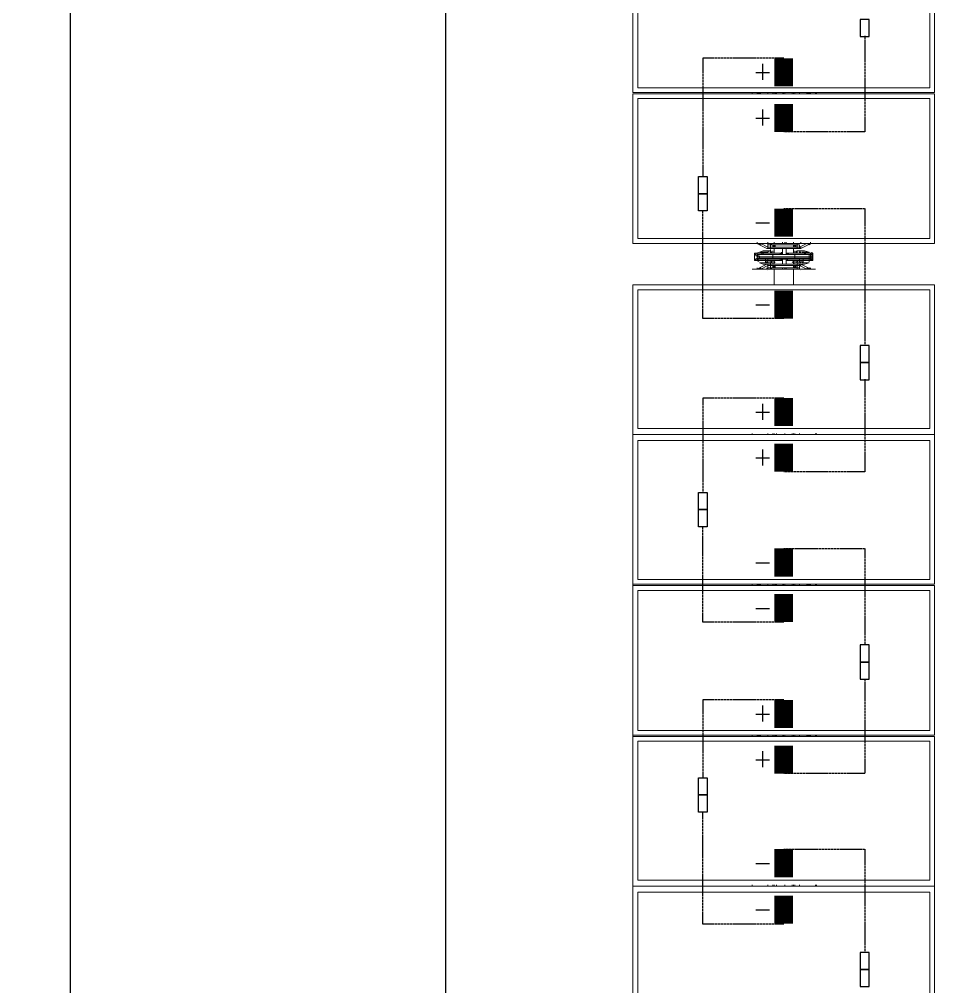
# Model space of a CAD drawing. Header units: feet. Extents: x -13743 to 68376, y -48 to 67763.
# Drawn here: x 4211.7 to 4455.3, y 67017.7 to 67275.1 of the extents above; entities that cross this region are included whole.
import ezdxf

# ---------------------------------------------------------------- set-up
doc = ezdxf.new("R2010")
doc.units = ezdxf.units.FT
doc.header["$MEASUREMENT"] = 0
doc.linetypes.add('HIDDEN', pattern=[0.375, 0.25, -0.125])
for name, color, linetype in [('E-HARN-COMP', 8, 'Continuous'), ('E-TRNK-CABL-NEG', 6, 'HIDDEN'), ('E-TRUNK-CABLE-POS', 6, 'HIDDEN'), ('G-ANNO-TEXT', 1, 'Continuous'), ('Polarity-Text', 7, 'Continuous')]:
    doc.layers.add(name, color=color, linetype=linetype)

# ---------------------------------------------------------------- blocks, each defined once
blk = doc.blocks.new('A$C47dfd34d')
at = {"lineweight": 5}
for points in [[(17.5193, 0), (17.5193, 0.4133), (15.666, 0.4133)], [(17.3143, 0.4133), (17.3143, 0)], [(17.306, 0.4067), (17.306, 0.0067)], [(17.5126, 0.4067), (17.5126, 0.0067)], [(16.696, 0.235), (16.696, 0.2467), (16.696, 0.2433)], [(16.901, 0.235), (16.9026, 0.2467), (16.9026, 0.2433)], [(17.1076, 0.2467), (17.1076, 0.2433)], [(17.1093, 0.2467), (17.1076, 0.235)], [(17.3143, 0.235), (17.3143, 0.2467), (17.3143, 0.2433)], [(17.5426, 0.2383), (17.541, 0.24), (17.5426, 0.24), (17.541, 0.2433), (17.541, 0.25), (17.541, 0.1633), (17.541, 0.17), (17.5426, 0.1717), (17.541, 0.1717), (17.541, 0.1733), (17.5426, 0.175)], [(17.541, 0.24), (17.5426, 0.24)], [(17.5426, 0.2433), (17.5426, 0.2433)], [(17.5426, 0.24), (17.5426, 0.24)], [(17.5493, 0.2267), (17.5493, 0.225), (17.5476, 0.225), (17.5476, 0.235), (17.5493, 0.24), (17.5493, 0.2317), (17.5526, 0.2317), (17.5526, 0.2417), (17.551, 0.2417)], [(17.551, 0.24), (17.551, 0.24)], [(17.5526, 0.2417), (17.5543, 0.2417), (17.5543, 0.2433), (17.556, 0.2433), (17.5543, 0.2433), (17.556, 0.2433), (17.5543, 0.2433), (17.556, 0.2433), (17.5576, 0.2433), (17.556, 0.2433), (17.5543, 0.2433), (17.556, 0.2433), (17.5543, 0.2433), (17.556, 0.2433), (17.5576, 0.2433), (17.556, 0.2433), (17.5543, 0.2433), (17.5526, 0.2433), (17.5543, 0.2433), (17.556, 0.2433), (17.5543, 0.2433), (17.556, 0.2433), (17.5543, 0.245), (17.5526, 0.245), (17.5543, 0.245), (17.556, 0.2433), (17.556, 0.2417), (17.556, 0.2433), (17.5543, 0.245), (17.5526, 0.2467), (17.5543, 0.2467), (17.5593, 0.2467), (17.561, 0.2467), (17.561, 0.245), (17.5593, 0.245), (17.5593, 0.2433), (17.5576, 0.2433), (17.5576, 0.2417), (17.5576, 0.2433), (17.5593, 0.2433), (17.5593, 0.245), (17.5593, 0.2433), (17.5576, 0.2433), (17.5576, 0.2417), (17.5593, 0.2417), (17.5576, 0.2417), (17.5593, 0.2417)], [(17.5626, 0.2433), (17.561, 0.2433), (17.5626, 0.2433), (17.561, 0.2433), (17.5593, 0.2433), (17.561, 0.2433), (17.5593, 0.2433), (17.5576, 0.2433), (17.556, 0.2433), (17.5543, 0.245), (17.5526, 0.245), (17.5526, 0.2467), (17.5526, 0.245), (17.5543, 0.245), (17.5543, 0.2467)], [(17.5526, 0.235), (17.5526, 0.2433), (17.5526, 0.245)], [(17.5526, 0.2433), (17.5526, 0.235), (17.5526, 0.2117), (17.5543, 0.2117), (17.5543, 0.2367), (17.556, 0.2367)], [(17.561, 0.1917), (17.561, 0.1717), (17.5576, 0.1717), (17.5576, 0.1917), (17.5593, 0.1917), (17.5576, 0.1917), (17.5576, 0.1717), (17.556, 0.1717), (17.556, 0.1683), (17.5543, 0.1683), (17.5526, 0.1667), (17.5543, 0.1667), (17.561, 0.1667), (17.5593, 0.1683), (17.561, 0.1683), (17.5593, 0.1683), (17.561, 0.1683), (17.5593, 0.1683), (17.5576, 0.1683), (17.5576, 0.1717), (17.5576, 0.1917), (17.5576, 0.1717), (17.561, 0.1717), (17.561, 0.1917), (17.561, 0.1717), (17.5576, 0.1717), (17.5576, 0.1917), (17.5576, 0.2217), (17.556, 0.2217), (17.556, 0.2417), (17.5543, 0.2417), (17.5543, 0.2217)], [(17.556, 0.2417), (17.556, 0.2433), (17.5543, 0.245), (17.556, 0.2433), (17.5576, 0.2433), (17.5576, 0.24), (17.556, 0.24)], [(17.5543, 0.245), (17.5543, 0.245)], [(17.5593, 0.24), (17.5576, 0.24), (17.5593, 0.24), (17.5576, 0.24), (17.5576, 0.2217), (17.5593, 0.2217), (17.5576, 0.2217), (17.5576, 0.1917), (17.561, 0.1917), (17.561, 0.2217), (17.561, 0.1917), (17.5576, 0.1917), (17.5576, 0.2217), (17.5576, 0.24), (17.556, 0.24), (17.5576, 0.24), (17.5576, 0.2433), (17.5593, 0.2433), (17.5576, 0.2433), (17.5593, 0.2433), (17.561, 0.2433), (17.5593, 0.2433), (17.561, 0.2433), (17.561, 0.235), (17.5626, 0.235), (17.5626, 0.2117), (17.561, 0.2117), (17.561, 0.2083), (17.5693, 0.2083)], [(17.5576, 0.2433), (17.556, 0.2433), (17.5576, 0.2433), (17.556, 0.2433), (17.5576, 0.2433), (17.556, 0.2433), (17.5576, 0.2433), (17.5576, 0.24), (17.5576, 0.2217), (17.561, 0.2217), (17.561, 0.1917), (17.5576, 0.1917), (17.5576, 0.2217), (17.5576, 0.2417), (17.561, 0.2417), (17.561, 0.2217)], [(17.5576, 0.2433), (17.5593, 0.2433)], [(17.5576, 0.2433), (17.5593, 0.2433)], [(17.5576, 0.2433), (17.5593, 0.2433)], [(17.5576, 0.2433), (17.5593, 0.2433)], [(17.5576, 0.2433), (17.5593, 0.2433)], [(17.5576, 0.2433), (17.5593, 0.2433), (17.561, 0.2433)], [(17.5626, 0.235), (17.5626, 0.2433), (17.5626, 0.245), (17.5626, 0.2467), (17.561, 0.2467), (17.5626, 0.2467), (17.561, 0.2467), (17.5626, 0.2467), (17.561, 0.2467), (17.561, 0.245), (17.5593, 0.245), (17.5593, 0.2433), (17.561, 0.2433), (17.5593, 0.2433), (17.561, 0.2433), (17.561, 0.235), (17.5626, 0.235), (17.5626, 0.2117), (17.561, 0.21), (17.5626, 0.21), (17.561, 0.21), (17.561, 0.2083), (17.561, 0.2117), (17.561, 0.2367), (17.5626, 0.2367), (17.561, 0.2367), (17.561, 0.2117), (17.561, 0.2083)], [(17.561, 0.245), (17.5626, 0.245), (17.561, 0.245), (17.5626, 0.245), (17.561, 0.245), (17.561, 0.2467), (17.5626, 0.2467), (17.561, 0.2467), (17.561, 0.245), (17.5593, 0.245), (17.561, 0.245), (17.5593, 0.245), (17.5593, 0.2433), (17.561, 0.2433), (17.561, 0.2417)], [(17.5593, 0.2433), (17.561, 0.2433)], [(17.5593, 0.2433), (17.561, 0.2433)], [(17.5593, 0.2433), (17.561, 0.2433)], [(17.561, 0.2467), (17.5626, 0.2467)], [(17.561, 0.2467), (17.561, 0.245)], [(17.561, 0.245), (17.561, 0.245)], [(17.561, 0.245), (17.561, 0.245)], [(17.561, 0.245), (17.561, 0.245)], [(17.561, 0.235), (17.561, 0.2433)], [(17.561, 0.2433), (17.5626, 0.2433)], [(17.561, 0.2433), (17.5626, 0.2433)], [(17.561, 0.2433), (17.5626, 0.2433)], [(17.5626, 0.2467), (17.5626, 0.245)], [(17.5626, 0.2433), (17.5626, 0.245)], [(17.5626, 0.2433), (17.5626, 0.235)], [(17.5626, 0.2433), (17.5626, 0.235)], [(17.5626, 0.2417), (17.5643, 0.2417), (17.5626, 0.2417), (17.5626, 0.2317), (17.5643, 0.2317), (17.5643, 0.24), (17.566, 0.235)], [(17.5743, 0.2433), (17.5743, 0.2433)], [(17.5743, 0.2433), (17.5743, 0.2433)], [(17.5743, 0.24), (17.5743, 0.24)], [(17.5743, 0.24), (17.5743, 0.24)], [(17.7809, 0.2467), (17.7809, 0.2433)], [(17.7826, 0.2467), (17.7809, 0.235)], [(16.696, 0.2283), (16.6977, 0.2283)], [(16.901, 0.2283), (16.9026, 0.2283)], [(17.1076, 0.2283), (17.1093, 0.2283)], [(17.3143, 0.2283), (17.316, 0.2283)], [(17.5393, 0.2283), (17.5393, 0.2283)], [(17.541, 0.2283), (17.541, 0.23), (17.5426, 0.23)], [(17.541, 0.23), (17.541, 0.23)], [(17.5426, 0.2283), (17.541, 0.2283), (17.541, 0.225), (17.5426, 0.225), (17.5426, 0.2233), (17.541, 0.2233), (17.541, 0.1883), (17.5426, 0.1883), (17.546, 0.1883), (17.546, 0.185), (17.546, 0.1833), (17.5476, 0.1833), (17.5426, 0.1733), (17.541, 0.1733), (17.541, 0.175), (17.546, 0.185), (17.5426, 0.185), (17.541, 0.185), (17.541, 0.1833), (17.541, 0.1817)], [(17.5476, 0.23), (17.5476, 0.2283), (17.546, 0.2283)], [(17.5476, 0.2283), (17.5476, 0.225), (17.546, 0.225), (17.5476, 0.225), (17.5476, 0.1883), (17.5476, 0.1783)], [(17.5493, 0.23), (17.5493, 0.225), (17.5493, 0.2233), (17.551, 0.2233), (17.5493, 0.225), (17.551, 0.2233), (17.5493, 0.225), (17.5476, 0.225), (17.5476, 0.235)], [(17.5493, 0.235), (17.5493, 0.235)], [(17.551, 0.225), (17.551, 0.2233), (17.5526, 0.2283), (17.5493, 0.2283), (17.5493, 0.23), (17.5493, 0.2317)], [(17.551, 0.2283), (17.551, 0.2317)], [(17.5526, 0.2317), (17.5543, 0.2317)], [(17.5526, 0.2283), (17.5543, 0.2283)], [(17.5543, 0.235), (17.556, 0.235)], [(17.561, 0.2367), (17.561, 0.2117)], [(17.561, 0.2367), (17.5626, 0.2367)], [(17.561, 0.235), (17.5626, 0.235)], [(17.5626, 0.2233), (17.5643, 0.2233), (17.5626, 0.2233), (17.5643, 0.2233), (17.566, 0.225), (17.5676, 0.225), (17.566, 0.225), (17.5643, 0.2233), (17.566, 0.225), (17.566, 0.235), (17.566, 0.225), (17.5643, 0.2233), (17.566, 0.225), (17.5643, 0.2233)], [(17.5626, 0.2117), (17.5626, 0.235)], [(17.5643, 0.2283), (17.5626, 0.2283), (17.5626, 0.2233), (17.5643, 0.2233), (17.5643, 0.225), (17.566, 0.225), (17.5643, 0.23)], [(17.5643, 0.235), (17.5643, 0.235)], [(17.5643, 0.235), (17.5643, 0.235)], [(17.5726, 0.2283), (17.5743, 0.2283)], [(17.7809, 0.2283), (17.7826, 0.2283)], [(16.696, 0.2217), (16.6977, 0.2217)], [(16.696, 0.22), (16.6977, 0.22)], [(16.696, 0.2183), (16.696, 0.2167), (16.6977, 0.2167)], [(16.9026, 0.2217), (16.901, 0.2217)], [(16.901, 0.22), (16.9026, 0.22)], [(16.9026, 0.2167), (16.901, 0.2167), (16.9026, 0.2183)], [(17.1093, 0.2217), (17.1076, 0.2217)], [(17.1076, 0.22), (17.1093, 0.22)], [(17.1093, 0.2167), (17.1076, 0.2167), (17.1093, 0.2183)], [(17.3143, 0.2217), (17.316, 0.2217)], [(17.3143, 0.22), (17.316, 0.22)], [(17.3143, 0.2183), (17.3143, 0.2167), (17.316, 0.2167)], [(17.5193, 0.22), (17.541, 0.22)], [(17.541, 0.2233), (17.541, 0.225)], [(17.5426, 0.2217), (17.5426, 0.2233)], [(17.5426, 0.22), (17.5426, 0.2217), (17.5443, 0.2217)], [(17.5443, 0.22), (17.5426, 0.22)], [(17.5426, 0.1933), (17.5426, 0.2183)], [(17.546, 0.2217), (17.5443, 0.2217)], [(17.5443, 0.22), (17.546, 0.22)], [(17.5443, 0.22), (17.546, 0.22)], [(17.5443, 0.22), (17.546, 0.22)], [(17.5443, 0.22), (17.546, 0.22)], [(17.5443, 0.22), (17.5443, 0.2183), (17.546, 0.22)], [(17.5443, 0.22), (17.546, 0.22)], [(17.546, 0.225), (17.546, 0.225)], [(17.546, 0.225), (17.546, 0.2217)], [(17.546, 0.2217), (17.546, 0.22)], [(17.546, 0.2183), (17.546, 0.1933)], [(17.5476, 0.225), (17.5476, 0.225)], [(17.5526, 0.2217), (17.551, 0.2217), (17.5526, 0.2217), (17.551, 0.2217), (17.5526, 0.2217), (17.5476, 0.2217)], [(17.551, 0.2183), (17.5493, 0.22), (17.5476, 0.22), (17.5526, 0.22)], [(17.5526, 0.2233), (17.551, 0.2233)], [(17.5543, 0.1917), (17.556, 0.1917), (17.556, 0.2217), (17.5543, 0.2217), (17.556, 0.2217), (17.556, 0.1917), (17.5543, 0.1917), (17.5543, 0.1717), (17.556, 0.1717), (17.556, 0.1683), (17.5543, 0.1683), (17.556, 0.1683), (17.5576, 0.1683), (17.5593, 0.1683), (17.561, 0.1683), (17.5593, 0.1683), (17.5576, 0.1683), (17.5576, 0.1717), (17.5593, 0.1717), (17.5576, 0.1717), (17.5576, 0.17), (17.556, 0.17), (17.5576, 0.17), (17.5593, 0.17), (17.5576, 0.17), (17.5593, 0.17), (17.5576, 0.17), (17.556, 0.17), (17.5543, 0.17), (17.556, 0.17), (17.5543, 0.17), (17.5526, 0.17), (17.5526, 0.1683), (17.5543, 0.1683), (17.556, 0.1683), (17.5543, 0.1683), (17.5526, 0.1667), (17.5543, 0.1667), (17.561, 0.1667), (17.5626, 0.1667), (17.5626, 0.1683), (17.5626, 0.1783), (17.5626, 0.2), (17.5626, 0.1783), (17.561, 0.1783), (17.561, 0.1683), (17.561, 0.1783), (17.5626, 0.1783), (17.5626, 0.2), (17.561, 0.2033), (17.5626, 0.2033), (17.561, 0.2033), (17.5693, 0.2033), (17.561, 0.2033), (17.5626, 0.2), (17.5626, 0.2033), (17.561, 0.2033), (17.5626, 0.2033), (17.561, 0.2033), (17.5626, 0.2033), (17.561, 0.2033), (17.5626, 0.2033), (17.561, 0.2033), (17.561, 0.2017), (17.561, 0.1767), (17.5626, 0.1767), (17.561, 0.1767), (17.561, 0.2017), (17.561, 0.2033), (17.5626, 0.2033), (17.561, 0.2033), (17.5626, 0.2033), (17.561, 0.2033), (17.5626, 0.2033), (17.561, 0.2033), (17.5626, 0.2033), (17.5626, 0.2), (17.561, 0.2), (17.561, 0.2017), (17.561, 0.2), (17.5626, 0.2), (17.561, 0.2033), (17.5693, 0.2033)], [(17.5626, 0.225), (17.5626, 0.2233), (17.5643, 0.225)], [(17.5626, 0.2217), (17.5643, 0.2217), (17.5626, 0.2217), (17.5643, 0.2217), (17.5626, 0.2217), (17.5626, 0.22), (17.5693, 0.22)], [(17.5643, 0.2217), (17.566, 0.2217)], [(17.5693, 0.225), (17.5693, 0.225)], [(17.5693, 0.225), (17.5693, 0.225)], [(17.571, 0.225), (17.571, 0.225)], [(17.571, 0.225), (17.571, 0.225)], [(17.5743, 0.2183), (17.5743, 0.2183)], [(17.5743, 0.2183), (17.5743, 0.2183)], [(17.7826, 0.2217), (17.7809, 0.2217)], [(17.7809, 0.22), (17.7826, 0.22)], [(17.7826, 0.2167), (17.7809, 0.2167), (17.7826, 0.2183)], [(16.696, 0.2067), (16.696, 0.2083)], [(16.696, 0.205), (16.6977, 0.205)], [(16.901, 0.2067), (16.9026, 0.2083)], [(16.9026, 0.205), (16.901, 0.205)], [(17.1076, 0.2067), (17.1093, 0.2083)], [(17.1093, 0.205), (17.1076, 0.205)], [(17.3143, 0.2067), (17.3143, 0.2083)], [(17.3143, 0.205), (17.316, 0.205)], [(17.541, 0.205), (17.5426, 0.205)], [(17.541, 0.2033), (17.5426, 0.2033)], [(17.5476, 0.205), (17.5476, 0.2083), (17.5543, 0.2083), (17.5543, 0.2117), (17.5526, 0.2117), (17.5526, 0.21), (17.5526, 0.2117)], [(17.5476, 0.2083), (17.5493, 0.2083)], [(17.5543, 0.2017), (17.5526, 0.2017), (17.5526, 0.2), (17.5526, 0.2033), (17.5543, 0.2033), (17.5476, 0.2033)], [(17.5526, 0.2033), (17.5543, 0.2033), (17.556, 0.2033), (17.5543, 0.2033), (17.5543, 0.1767), (17.556, 0.1767)], [(17.5543, 0.2033), (17.5526, 0.2033), (17.5543, 0.2033), (17.5526, 0.2033), (17.5526, 0.2), (17.5526, 0.1783), (17.5526, 0.1683), (17.5526, 0.1783)], [(17.561, 0.2117), (17.5626, 0.2117), (17.5626, 0.21), (17.561, 0.21), (17.5626, 0.21), (17.561, 0.21), (17.5626, 0.21), (17.5626, 0.2083), (17.5626, 0.21), (17.561, 0.21), (17.5626, 0.21), (17.561, 0.21), (17.5626, 0.2117), (17.5626, 0.21), (17.5626, 0.2083)], [(17.561, 0.2117), (17.5626, 0.2117)], [(17.561, 0.21), (17.5626, 0.21), (17.561, 0.21), (17.5626, 0.21), (17.561, 0.21), (17.5626, 0.21), (17.5643, 0.21)], [(17.561, 0.2017), (17.561, 0.1767), (17.5626, 0.1767)], [(17.7809, 0.2067), (17.7826, 0.2083)], [(17.7826, 0.205), (17.7809, 0.205)], [(16.696, 0.195), (16.6977, 0.195)], [(16.696, 0.1933), (16.6977, 0.1933)], [(16.696, 0.1917), (16.6977, 0.1917)], [(16.901, 0.195), (16.9026, 0.195)], [(16.9026, 0.1933), (16.901, 0.1933)], [(16.901, 0.1917), (16.9026, 0.1917)], [(17.1076, 0.195), (17.1093, 0.195)], [(17.1093, 0.1933), (17.1076, 0.1933)], [(17.1076, 0.1917), (17.1093, 0.1917)], [(17.3143, 0.195), (17.316, 0.195)], [(17.3143, 0.1933), (17.316, 0.1933)], [(17.3143, 0.1917), (17.316, 0.1917)], [(17.541, 0.1933), (17.5193, 0.1933)], [(17.541, 0.1867), (17.541, 0.1883)], [(17.5426, 0.1867), (17.5426, 0.1883), (17.5426, 0.19)], [(17.5443, 0.1917), (17.546, 0.1917)], [(17.5443, 0.1917), (17.546, 0.1917)], [(17.5443, 0.1917), (17.546, 0.1917)], [(17.5443, 0.1917), (17.546, 0.1917)], [(17.5443, 0.1917), (17.546, 0.1917)], [(17.546, 0.185), (17.5476, 0.185), (17.5476, 0.1883), (17.546, 0.1883), (17.5476, 0.1883), (17.5493, 0.1883), (17.551, 0.19), (17.551, 0.1883), (17.5526, 0.1883)], [(17.546, 0.19), (17.546, 0.1883)], [(17.546, 0.1883), (17.546, 0.1883)], [(17.5526, 0.1933), (17.5476, 0.1933)], [(17.5526, 0.1917), (17.551, 0.1917), (17.5526, 0.1917), (17.551, 0.1917), (17.5526, 0.1917), (17.5476, 0.1917), (17.5493, 0.1917)], [(17.5476, 0.1883), (17.5476, 0.1883)], [(17.5493, 0.18), (17.5493, 0.1717), (17.5476, 0.1783), (17.5476, 0.1883), (17.5493, 0.1883), (17.5493, 0.1867)], [(17.5493, 0.1933), (17.551, 0.195)], [(17.5576, 0.1717), (17.556, 0.1717), (17.556, 0.1917), (17.5576, 0.1917), (17.5576, 0.1717), (17.5593, 0.1717)], [(17.5693, 0.1933), (17.5626, 0.1933)], [(17.5626, 0.1917), (17.5643, 0.1917)], [(17.5626, 0.1917), (17.5643, 0.1917)], [(17.5626, 0.1917), (17.5643, 0.1917)], [(17.5626, 0.1917), (17.5643, 0.1917)], [(17.5643, 0.1917), (17.5626, 0.1917)], [(17.5626, 0.185), (17.5626, 0.1883), (17.5643, 0.1883), (17.5626, 0.19), (17.5626, 0.1883), (17.566, 0.1883), (17.566, 0.1867), (17.566, 0.1883), (17.5626, 0.1883), (17.5626, 0.185), (17.5643, 0.185), (17.5643, 0.1833), (17.566, 0.1867), (17.5643, 0.1833), (17.566, 0.1867), (17.566, 0.1883), (17.566, 0.1783), (17.566, 0.1883), (17.566, 0.1867), (17.566, 0.1883), (17.5626, 0.1883), (17.5626, 0.185), (17.5643, 0.185), (17.5643, 0.1833), (17.5643, 0.185), (17.5626, 0.185), (17.5643, 0.185), (17.5626, 0.185), (17.5643, 0.185)], [(17.5643, 0.1917), (17.566, 0.1917)], [(17.566, 0.1883), (17.5643, 0.19)], [(17.566, 0.1883), (17.5643, 0.19)], [(17.5693, 0.1883), (17.5693, 0.1883)], [(17.5693, 0.1883), (17.5693, 0.1883)], [(17.571, 0.1883), (17.571, 0.1883)], [(17.571, 0.1883), (17.571, 0.1883)], [(17.576, 0.1933), (17.576, 0.1917)], [(17.576, 0.1933), (17.576, 0.1933)], [(17.7809, 0.195), (17.7826, 0.195)], [(17.7826, 0.1933), (17.7809, 0.1933)], [(17.7809, 0.1917), (17.7826, 0.1917)], [(16.696, 0.185), (16.6977, 0.185)], [(16.696, 0.17), (16.696, 0.1667), (16.696, 0.1783)], [(16.9026, 0.185), (16.901, 0.185)], [(16.9026, 0.17), (16.9026, 0.1667), (16.901, 0.1783)], [(17.1093, 0.185), (17.1076, 0.185)], [(17.1076, 0.1783), (17.1093, 0.1667)], [(17.3143, 0.185), (17.316, 0.185)], [(17.3143, 0.17), (17.3143, 0.1667), (17.3143, 0.1783)], [(17.5393, 0.1833), (17.5393, 0.1833)], [(17.541, 0.1817), (17.541, 0.1817)], [(17.5426, 0.1733), (17.541, 0.1733), (17.541, 0.1717)], [(17.5476, 0.1833), (17.5476, 0.185)], [(17.551, 0.1717), (17.5526, 0.1717), (17.5526, 0.18), (17.5493, 0.18), (17.5493, 0.1817)], [(17.5493, 0.1783), (17.5493, 0.1783)], [(17.551, 0.18), (17.551, 0.1833)], [(17.5526, 0.185), (17.5543, 0.185)], [(17.5526, 0.18), (17.5543, 0.18)], [(17.5543, 0.1783), (17.556, 0.1783)], [(17.561, 0.1783), (17.5626, 0.1783)], [(17.561, 0.1683), (17.561, 0.1783)], [(17.5626, 0.1833), (17.5626, 0.18), (17.5643, 0.18), (17.5643, 0.1817)], [(17.5626, 0.1783), (17.5626, 0.1683)], [(17.5626, 0.1717), (17.5643, 0.1717), (17.566, 0.1783)], [(17.5626, 0.1783), (17.5626, 0.1683)], [(17.5643, 0.1783), (17.5643, 0.1783)], [(17.5643, 0.1783), (17.5643, 0.1783)], [(17.5743, 0.1733), (17.5743, 0.1733)], [(17.5743, 0.1733), (17.5743, 0.1733)], [(17.7826, 0.185), (17.7809, 0.185)], [(17.7809, 0.1783), (17.7826, 0.1667)], [(16.696, 0.1667), (16.696, 0.1667)], [(16.696, 0.1633), (16.6977, 0.1633)], [(16.696, 0.1617), (16.6977, 0.1617)], [(16.901, 0.1633), (16.9026, 0.1633)], [(16.901, 0.1617), (16.9026, 0.1617)], [(16.9026, 0.1667), (16.9026, 0.1667)], [(17.1076, 0.17), (17.1076, 0.1667)], [(17.1076, 0.1667), (17.1076, 0.1667)], [(17.1076, 0.1633), (17.1093, 0.1633)], [(17.1076, 0.1617), (17.1093, 0.1617)], [(17.3143, 0.1667), (17.3143, 0.1667)], [(17.3143, 0.1633), (17.316, 0.1633)], [(17.3143, 0.1617), (17.316, 0.1617)], [(17.541, 0.17), (17.5426, 0.17)], [(17.5426, 0.17), (17.5426, 0.17)], [(17.5526, 0.1717), (17.5543, 0.1717), (17.5543, 0.17), (17.5526, 0.1683), (17.5526, 0.1667)], [(17.5543, 0.1683), (17.556, 0.1683), (17.5576, 0.1683), (17.5593, 0.1683), (17.561, 0.1683), (17.5593, 0.1683), (17.5576, 0.1683), (17.556, 0.1683), (17.5543, 0.1683), (17.556, 0.1683), (17.5543, 0.1683), (17.5526, 0.1667), (17.5543, 0.1667), (17.5543, 0.1683), (17.556, 0.1683), (17.5576, 0.1683)], [(17.5643, 0.1683), (17.5626, 0.1683), (17.5643, 0.1683), (17.5626, 0.1683), (17.5626, 0.1667), (17.561, 0.1667), (17.5626, 0.1667), (17.561, 0.1667), (17.5626, 0.1667), (17.561, 0.1667), (17.561, 0.1683), (17.5626, 0.1683), (17.5626, 0.1667), (17.561, 0.1667), (17.5543, 0.1667), (17.556, 0.1667), (17.5543, 0.1667), (17.556, 0.1667), (17.5543, 0.1667), (17.556, 0.1667), (17.5543, 0.1667)], [(17.5543, 0.1667), (17.5543, 0.1667)], [(17.556, 0.1683), (17.5576, 0.1683), (17.5576, 0.1717), (17.5576, 0.17), (17.5593, 0.17), (17.561, 0.17), (17.5593, 0.17), (17.5576, 0.17), (17.556, 0.17), (17.5576, 0.17), (17.5593, 0.17), (17.561, 0.17), (17.5626, 0.17), (17.561, 0.17), (17.5593, 0.17), (17.561, 0.17), (17.561, 0.1683), (17.561, 0.17), (17.561, 0.1717)], [(17.561, 0.1667), (17.5593, 0.1683)], [(17.561, 0.1683), (17.561, 0.17), (17.5626, 0.17)], [(17.561, 0.1683), (17.5626, 0.1683)], [(17.561, 0.1683), (17.561, 0.1667), (17.5626, 0.1667)], [(17.561, 0.1683), (17.5626, 0.1683)], [(17.561, 0.1667), (17.561, 0.1667)], [(17.561, 0.1667), (17.5626, 0.1667)], [(17.561, 0.1667), (17.561, 0.1667)], [(17.561, 0.1667), (17.5626, 0.1667)], [(17.561, 0.1667), (17.5626, 0.1667)], [(17.561, 0.1667), (17.5626, 0.1667)], [(17.561, 0.1667), (17.561, 0.1667)], [(17.561, 0.1667), (17.5626, 0.1667)], [(17.5643, 0.1717), (17.5643, 0.1717)], [(17.5643, 0.1717), (17.5643, 0.1717)], [(17.5743, 0.17), (17.5743, 0.17)], [(17.5743, 0.17), (17.5743, 0.17)], [(17.7809, 0.17), (17.7809, 0.1667)], [(17.7809, 0.1667), (17.7809, 0.1667)], [(17.7809, 0.1633), (17.7826, 0.1633)], [(17.7809, 0.1617), (17.7826, 0.1617)]]:
    blk.add_lwpolyline(points, dxfattribs=at)
for points in [[(16.491, 0), (16.696, 0), (16.696, 0.4133), (16.491, 0.4133)], [(16.696, 0.4133), (16.696, 0), (16.901, 0), (16.901, 0.4133)], [(17.1076, 0.4133), (16.9026, 0.4133), (16.9026, 0), (17.1076, 0)], [(17.1093, 0), (17.1093, 0.4133), (17.3143, 0.4133), (17.3143, 0)], [(17.3143, 0), (17.3143, 0.4133), (17.5193, 0.4133), (17.5193, 0)], [(17.576, 0.4133), (17.576, 0), (17.7809, 0), (17.7809, 0.4133)], [(17.576, 0), (17.576, 0.4133)], [(17.9876, 0.4133), (17.9876, 0), (17.7826, 0), (17.7826, 0.4133), (17.9876, 0.4133), (18.1926, 0.4133), (18.1926, 0), (17.9876, 0)], [(16.4977, 0.0067), (16.6877, 0.0067), (16.6877, 0.4067), (16.4977, 0.4067)], [(16.8943, 0.4067), (16.8943, 0.0067), (16.7043, 0.0067), (16.7043, 0.4067)], [(16.9093, 0.0067), (17.101, 0.0067), (17.101, 0.4067), (16.9093, 0.4067)], [(17.116, 0.0067), (17.116, 0.4067), (17.306, 0.4067), (17.306, 0.0067)], [(17.3226, 0.0067), (17.3226, 0.4067), (17.5126, 0.4067), (17.5126, 0.0067)], [(17.7743, 0.4067), (17.7743, 0.0067), (17.5826, 0.0067), (17.5826, 0.4067)], [(17.5826, 0.0067), (17.5826, 0.4067)], [(17.7893, 0.4067), (17.9793, 0.4067), (17.9793, 0.0067), (17.7893, 0.0067)], [(16.6977, 0.25), (16.696, 0.25)], [(16.9026, 0.25), (16.901, 0.25)], [(17.1093, 0.25), (17.1076, 0.25)], [(17.316, 0.25), (17.3143, 0.25)], [(17.5426, 0.2433), (17.541, 0.2433)], [(17.546, 0.2283), (17.5476, 0.2283), (17.5476, 0.23), (17.5426, 0.24), (17.5426, 0.2383), (17.541, 0.2383), (17.546, 0.2283), (17.5426, 0.2283), (17.5426, 0.225), (17.546, 0.225)], [(17.5593, 0.2467), (17.5543, 0.2467), (17.5593, 0.2467), (17.561, 0.2467)], [(17.5543, 0.1717), (17.556, 0.1717), (17.556, 0.1917), (17.5576, 0.1917), (17.5576, 0.2217), (17.556, 0.2217), (17.556, 0.2417), (17.5543, 0.2417), (17.556, 0.2417), (17.556, 0.2217), (17.5576, 0.2217), (17.5576, 0.1917), (17.556, 0.1917), (17.556, 0.1717)], [(17.5576, 0.2433), (17.556, 0.2433)], [(17.5576, 0.2433), (17.556, 0.2433)], [(17.5593, 0.2433), (17.5576, 0.2433)], [(17.5576, 0.2417), (17.5576, 0.2217), (17.561, 0.2217), (17.561, 0.2417)], [(17.5576, 0.2417), (17.5576, 0.2217), (17.561, 0.2217), (17.561, 0.2417)], [(17.5626, 0.245), (17.5626, 0.2467), (17.561, 0.2467), (17.561, 0.245), (17.5626, 0.245), (17.561, 0.245), (17.5593, 0.245), (17.5593, 0.2433), (17.561, 0.2433), (17.561, 0.2417), (17.561, 0.2433), (17.5626, 0.2433), (17.561, 0.2433), (17.5626, 0.2433)], [(17.5626, 0.2417), (17.5643, 0.2417)], [(17.5626, 0.2417), (17.5626, 0.2317), (17.5643, 0.2317), (17.5643, 0.23), (17.566, 0.225), (17.5643, 0.225), (17.5643, 0.2233), (17.5626, 0.2233), (17.5626, 0.2283), (17.5643, 0.2283), (17.5626, 0.2283), (17.5626, 0.2233), (17.5643, 0.2233), (17.5643, 0.225), (17.566, 0.225), (17.5643, 0.23), (17.5643, 0.2317), (17.5626, 0.2317), (17.5626, 0.2283), (17.5643, 0.2283), (17.5643, 0.23), (17.5643, 0.2283), (17.5626, 0.2283), (17.5626, 0.2317), (17.5626, 0.2283), (17.5643, 0.2283), (17.5643, 0.23), (17.5643, 0.2317), (17.5643, 0.24), (17.566, 0.235), (17.566, 0.225), (17.566, 0.2267), (17.566, 0.225), (17.566, 0.235), (17.5643, 0.24), (17.5643, 0.2317), (17.5626, 0.2317)], [(17.571, 0.2283), (17.576, 0.2383), (17.5743, 0.2383), (17.5743, 0.24), (17.576, 0.24), (17.5743, 0.24), (17.576, 0.2433), (17.5776, 0.2433), (17.576, 0.2433), (17.576, 0.25), (17.576, 0.2433), (17.5743, 0.24), (17.5693, 0.23), (17.5693, 0.2283), (17.571, 0.2283), (17.571, 0.225), (17.5743, 0.225), (17.5743, 0.2233), (17.576, 0.2233), (17.576, 0.1883), (17.5743, 0.1883), (17.576, 0.1883), (17.576, 0.1867), (17.576, 0.1883), (17.5743, 0.1883), (17.5743, 0.185), (17.571, 0.185), (17.5743, 0.185), (17.5743, 0.1883), (17.571, 0.1883), (17.571, 0.185), (17.571, 0.1833), (17.5693, 0.1833), (17.5743, 0.1733), (17.576, 0.1733), (17.576, 0.175), (17.571, 0.185), (17.5693, 0.185), (17.5693, 0.1883), (17.571, 0.1883), (17.571, 0.19), (17.571, 0.1883), (17.5693, 0.1883), (17.5693, 0.225), (17.571, 0.225), (17.5693, 0.225), (17.5693, 0.2283), (17.571, 0.2283), (17.571, 0.225), (17.5743, 0.225), (17.5743, 0.2233), (17.576, 0.2233), (17.576, 0.1883), (17.5743, 0.1883), (17.571, 0.1883), (17.571, 0.185), (17.571, 0.1833), (17.5693, 0.1833), (17.5743, 0.1733), (17.576, 0.1733), (17.576, 0.175), (17.571, 0.185), (17.5693, 0.185), (17.5693, 0.1883), (17.571, 0.1883), (17.5693, 0.1883), (17.5693, 0.225), (17.571, 0.225), (17.571, 0.2217), (17.5726, 0.2217), (17.5743, 0.2217), (17.5743, 0.22), (17.5726, 0.22), (17.5743, 0.22), (17.5726, 0.22), (17.5743, 0.22), (17.5726, 0.22), (17.5743, 0.22), (17.5726, 0.22), (17.5743, 0.22), (17.5726, 0.22), (17.5743, 0.22), (17.5726, 0.22), (17.5743, 0.22), (17.5726, 0.22), (17.5743, 0.22), (17.5726, 0.22), (17.5743, 0.22), (17.5726, 0.22), (17.5743, 0.22), (17.5726, 0.22), (17.5743, 0.22), (17.5743, 0.2217), (17.5726, 0.2217), (17.571, 0.2217), (17.571, 0.22), (17.571, 0.2217), (17.571, 0.225), (17.5693, 0.225), (17.5693, 0.2283), (17.5693, 0.23), (17.5693, 0.2283)], [(17.576, 0.2267), (17.576, 0.225), (17.5743, 0.225), (17.5743, 0.2283), (17.571, 0.2283), (17.5693, 0.2283), (17.5693, 0.23), (17.5743, 0.24), (17.5743, 0.2383), (17.576, 0.2383), (17.571, 0.2283), (17.5743, 0.2283), (17.5743, 0.225), (17.576, 0.225)], [(17.7826, 0.25), (17.7809, 0.25)], [(17.5643, 0.2317), (17.5626, 0.2317)], [(17.5726, 0.2283), (17.576, 0.2283)], [(17.5776, 0.2283), (17.576, 0.2283), (17.576, 0.23), (17.576, 0.2283)], [(17.5443, 0.2217), (17.5426, 0.22), (17.5443, 0.2183), (17.546, 0.22)], [(17.5443, 0.2217), (17.5426, 0.2217), (17.5426, 0.22), (17.5426, 0.2183), (17.5443, 0.2183), (17.546, 0.2183), (17.546, 0.22), (17.546, 0.2217)], [(17.546, 0.22), (17.5443, 0.22)], [(17.546, 0.22), (17.5443, 0.22)], [(17.556, 0.1917), (17.556, 0.2217), (17.5543, 0.2217), (17.5543, 0.1917)], [(17.5643, 0.225), (17.5626, 0.2233), (17.5626, 0.225), (17.5626, 0.2233)], [(17.566, 0.2217), (17.5643, 0.2217), (17.5626, 0.2217), (17.5626, 0.22), (17.5693, 0.22), (17.5626, 0.22), (17.5626, 0.2217), (17.5643, 0.2217)], [(17.5726, 0.2217), (17.571, 0.22), (17.5726, 0.2183), (17.5743, 0.22)], [(17.5726, 0.2183), (17.5743, 0.2183), (17.5743, 0.22), (17.5743, 0.2217), (17.5726, 0.2217), (17.571, 0.2217), (17.571, 0.22), (17.571, 0.2183)], [(17.5726, 0.2217), (17.571, 0.22), (17.5726, 0.2183), (17.5743, 0.22)], [(17.5726, 0.2183), (17.5743, 0.2183), (17.5743, 0.22), (17.5743, 0.2217), (17.5726, 0.2217), (17.571, 0.2217), (17.571, 0.22), (17.571, 0.2183)], [(17.571, 0.22), (17.5726, 0.2183), (17.5726, 0.22), (17.5726, 0.2183)], [(17.5726, 0.1933), (17.571, 0.1933), (17.571, 0.1917), (17.571, 0.19), (17.5726, 0.19), (17.571, 0.19), (17.571, 0.1917), (17.571, 0.1933), (17.571, 0.2183), (17.571, 0.1933), (17.5726, 0.1933), (17.5743, 0.1933), (17.5743, 0.1917), (17.5726, 0.19), (17.5743, 0.1917), (17.5726, 0.1917), (17.5743, 0.1917), (17.5726, 0.1917), (17.5743, 0.1917), (17.5726, 0.1917), (17.5743, 0.1917), (17.5726, 0.1917), (17.5743, 0.1917), (17.5726, 0.1917), (17.5743, 0.1917), (17.5726, 0.1917), (17.5743, 0.1917), (17.5726, 0.1917), (17.5743, 0.1917), (17.5726, 0.1917), (17.5743, 0.1917), (17.5726, 0.1917), (17.5743, 0.1917), (17.5743, 0.1933)], [(17.576, 0.225), (17.5726, 0.225)], [(17.5743, 0.2217), (17.5743, 0.2233)], [(17.5743, 0.1933), (17.5743, 0.2183)], [(17.576, 0.2233), (17.576, 0.225)], [(17.5776, 0.22), (17.576, 0.22)], [(17.5426, 0.2083), (17.541, 0.2083)], [(17.5543, 0.21), (17.556, 0.21), (17.5543, 0.21), (17.5526, 0.21), (17.5526, 0.2083), (17.5526, 0.21)], [(17.5626, 0.2117), (17.5626, 0.21), (17.561, 0.21)], [(17.5643, 0.21), (17.5626, 0.21), (17.561, 0.21), (17.561, 0.2083), (17.5693, 0.2083), (17.5693, 0.205), (17.5693, 0.2083), (17.561, 0.2083), (17.561, 0.21), (17.5626, 0.21)], [(17.5626, 0.2033), (17.5643, 0.2033), (17.5626, 0.2033), (17.5643, 0.2033), (17.5626, 0.2033), (17.561, 0.2033), (17.5626, 0.2033), (17.561, 0.2033), (17.5626, 0.2033), (17.5626, 0.2), (17.561, 0.2), (17.561, 0.2017), (17.561, 0.2033)], [(17.5776, 0.2083), (17.576, 0.2083)], [(17.5776, 0.2083), (17.576, 0.2083)], [(17.5776, 0.205), (17.576, 0.205)], [(17.5776, 0.2033), (17.576, 0.2033)], [(17.5426, 0.185), (17.5426, 0.1883), (17.541, 0.1883), (17.541, 0.185)], [(17.546, 0.19), (17.546, 0.1917), (17.546, 0.1933), (17.5443, 0.1933), (17.5426, 0.1933), (17.5426, 0.1917), (17.5443, 0.19)], [(17.5443, 0.1933), (17.5426, 0.1917), (17.5443, 0.19), (17.546, 0.1917)], [(17.5443, 0.1933), (17.5426, 0.1933), (17.5426, 0.1917), (17.5426, 0.19), (17.5443, 0.19), (17.546, 0.19), (17.546, 0.1917), (17.546, 0.1933)], [(17.546, 0.1917), (17.5443, 0.1917)], [(17.546, 0.1917), (17.5443, 0.1917)], [(17.5493, 0.1883), (17.551, 0.19)], [(17.5493, 0.1833), (17.5493, 0.1883), (17.551, 0.1883), (17.5526, 0.185), (17.551, 0.185), (17.551, 0.1833)], [(17.5626, 0.1933), (17.5693, 0.1933)], [(17.5643, 0.1917), (17.5626, 0.1917)], [(17.566, 0.1917), (17.5643, 0.1917), (17.5626, 0.1917), (17.5643, 0.1917)], [(17.5643, 0.1883), (17.5626, 0.19), (17.5626, 0.1883)], [(17.5643, 0.1883), (17.5626, 0.19), (17.5626, 0.1883)], [(17.5643, 0.19), (17.566, 0.1883), (17.566, 0.1783), (17.566, 0.1883), (17.5643, 0.19), (17.566, 0.1883)], [(17.5726, 0.1933), (17.571, 0.1917), (17.5726, 0.19), (17.5743, 0.1917)], [(17.5726, 0.19), (17.5743, 0.19), (17.5743, 0.1917), (17.5743, 0.1933), (17.5726, 0.1933), (17.571, 0.1933), (17.571, 0.1917), (17.571, 0.19)], [(17.5726, 0.1933), (17.571, 0.1917), (17.5726, 0.19), (17.5743, 0.1917)], [(17.5726, 0.19), (17.5743, 0.19), (17.5743, 0.1917), (17.5743, 0.1933), (17.5726, 0.1933), (17.571, 0.1933), (17.571, 0.1917), (17.571, 0.19)], [(17.5743, 0.1883), (17.5743, 0.19), (17.5743, 0.1883), (17.5743, 0.1867)], [(17.5776, 0.1933), (17.576, 0.1933)], [(17.576, 0.1883), (17.576, 0.1867)], [(17.5643, 0.18), (17.5626, 0.18), (17.5626, 0.1833), (17.5626, 0.18), (17.5643, 0.18), (17.5643, 0.1817)], [(17.5643, 0.1717), (17.5643, 0.18), (17.5626, 0.18), (17.5626, 0.1717)], [(17.5643, 0.1717), (17.5643, 0.18), (17.5626, 0.18), (17.5626, 0.1717)], [(17.5643, 0.18), (17.5626, 0.18), (17.5626, 0.1717), (17.5643, 0.1717)], [(17.5643, 0.1717), (17.5626, 0.1717), (17.5643, 0.1717), (17.566, 0.1783)], [(17.5693, 0.1833), (17.5693, 0.185)], [(17.576, 0.1733), (17.576, 0.1717), (17.5743, 0.1717), (17.576, 0.1717)], [(17.576, 0.1833), (17.576, 0.185), (17.576, 0.1833), (17.5776, 0.1833)], [(17.561, 0.17), (17.5593, 0.17), (17.5576, 0.17), (17.556, 0.17), (17.5576, 0.17), (17.5576, 0.1717), (17.556, 0.1717), (17.556, 0.1683), (17.5543, 0.1683), (17.556, 0.1683), (17.5576, 0.1683), (17.5593, 0.1683), (17.561, 0.1683), (17.5593, 0.1683), (17.561, 0.1667), (17.5626, 0.1667), (17.561, 0.1667), (17.561, 0.1683), (17.561, 0.1717), (17.561, 0.1683)], [(17.5576, 0.17), (17.556, 0.17), (17.5543, 0.17), (17.556, 0.17), (17.5576, 0.17), (17.5593, 0.17), (17.5576, 0.17), (17.5593, 0.17)], [(17.556, 0.17), (17.5543, 0.17)], [(17.561, 0.1683), (17.5593, 0.1683)], [(17.5626, 0.17), (17.561, 0.17)], [(17.5776, 0.17), (17.576, 0.17), (17.5743, 0.1717), (17.576, 0.17)], [(17.576, 0.1633), (17.576, 0.17)]]:
    blk.add_lwpolyline(points, close=True, dxfattribs=at)

msp = doc.modelspace()

# ---------------------------------------------------------------- linework, layer by layer
at = {"layer": 'E-HARN-COMP'}
for points in [[(4437.83, 67275.1), (4435.5, 67275.1), (4435.5, 67270.53), (4437.83, 67270.53)], [(4392.43, 67233.27), (4394.76, 67233.27), (4394.76, 67228.71), (4392.43, 67228.71)], [(4392.43, 67228.71), (4394.76, 67228.71), (4394.76, 67224.14), (4392.43, 67224.14)], [(4437.83, 67188.32), (4435.5, 67188.32), (4435.5, 67183.76), (4437.83, 67183.76)], [(4437.83, 67183.76), (4435.5, 67183.76), (4435.5, 67179.19), (4437.83, 67179.19)], [(4392.43, 67149.22), (4394.76, 67149.22), (4394.76, 67144.66), (4392.43, 67144.66)], [(4392.43, 67144.66), (4394.76, 67144.66), (4394.76, 67140.1), (4392.43, 67140.1)], [(4437.83, 67108.63), (4435.5, 67108.63), (4435.5, 67104.07), (4437.83, 67104.07)], [(4437.83, 67104.07), (4435.5, 67104.07), (4435.5, 67099.5), (4437.83, 67099.5)], [(4392.43, 67073.27), (4394.76, 67073.27), (4394.76, 67068.71), (4392.43, 67068.71)], [(4392.43, 67068.71), (4394.76, 67068.71), (4394.76, 67064.15), (4392.43, 67064.15)], [(4437.83, 67026.83), (4435.5, 67026.83), (4435.5, 67022.27), (4437.83, 67022.27)], [(4437.83, 67022.27), (4435.5, 67022.27), (4435.5, 67017.71), (4437.83, 67017.71)]]:
    msp.add_lwpolyline(points, close=True, dxfattribs=at)
at = {"layer": 'E-HARN-COMP', "const_width": 5}
for points in [[(4415.13, 67264.73), (4415.13, 67257.28)], [(4415.13, 67245.14), (4415.13, 67252.59)], [(4415.13, 67224.73), (4415.13, 67217.28)], [(4415.13, 67195.49), (4415.13, 67202.94)], [(4415.13, 67174.3), (4415.13, 67166.85)], [(4415.13, 67154.7), (4415.13, 67162.16)], [(4415.13, 67134.3), (4415.13, 67126.84)], [(4415.13, 67114.71), (4415.13, 67122.16)], [(4415.13, 67093.99), (4415.13, 67086.54)], [(4415.13, 67074.39), (4415.13, 67081.85)], [(4415.13, 67054.3), (4415.13, 67046.84)], [(4415.13, 67034.49), (4415.13, 67041.95)]]:
    msp.add_lwpolyline(points, dxfattribs=at)
at = {"layer": 'E-TRNK-CABL-NEG', "ltscale": 0.1}
for points in [[(4415.13, 67195.49), (4393.6, 67195.49), (4393.6, 67224.14)], [(4415.13, 67224.73), (4436.67, 67224.73), (4436.67, 67188.32)], [(4415.13, 67114.71), (4393.6, 67114.71), (4393.6, 67140.1)], [(4415.13, 67134.3), (4436.67, 67134.3), (4436.67, 67108.63)], [(4415.13, 67034.35), (4393.6, 67034.35), (4393.6, 67064.15)], [(4415.13, 67054.3), (4436.67, 67054.3), (4436.67, 67026.83)]]:
    msp.add_lwpolyline(points, dxfattribs=at)
at = {"layer": 'E-TRUNK-CABLE-POS', "ltscale": 0.1}
for points in [[(4436.67, 67270.68), (4436.67, 67245.14), (4415.13, 67245.14)], [(4415.13, 67264.73), (4393.6, 67264.73), (4393.6, 67233.12)], [(4436.67, 67179.34), (4436.67, 67154.7), (4415.13, 67154.7)], [(4415.13, 67174.3), (4393.6, 67174.3), (4393.6, 67149.07)], [(4436.67, 67099.65), (4436.67, 67074.39), (4415.13, 67074.39)], [(4415.13, 67093.99), (4393.6, 67093.99), (4393.6, 67073.12)]]:
    msp.add_lwpolyline(points, dxfattribs=at)
at = {"layer": 'G-ANNO-TEXT', "flags": 128}
for points in [[(4238.98, 63979.85, -0.298343), (4225.33, 63998.36), (4225.33, 65647.29, 0.298343), (4211.69, 65665.8, 0.298343), (4225.33, 65684.3), (4225.33, 67603.9, -0.298343), (4238.98, 67622.41)], [(4338.84, 66322.31, -0.298343), (4325.2, 66340.82), (4325.2, 66897.48, 0.298343), (4311.55, 66915.98, 0.298343), (4325.2, 66934.49), (4325.2, 67433.33, -0.298343), (4338.84, 67451.83)]]:
    msp.add_lwpolyline(points, format="xyb", dxfattribs=at)
at = {"layer": 'Polarity-Text'}
for p, q in [((4409.48, 67263.25), (4409.48, 67258.97)), ((4407.67, 67260.97), (4411.29, 67260.97)), ((4409.48, 67251.1), (4409.48, 67246.83)), ((4407.67, 67248.83), (4411.29, 67248.83)), ((4407.67, 67220.93), (4411.29, 67220.93)), ((4407.67, 67199.14), (4411.29, 67199.14)), ((4409.48, 67172.81), (4409.48, 67168.54)), ((4407.67, 67170.54), (4411.29, 67170.54)), ((4407.67, 67158.39), (4411.29, 67158.39)), ((4409.48, 67160.67), (4409.48, 67156.4)), ((4407.67, 67130.49), (4411.29, 67130.49)), ((4407.67, 67118.36), (4411.29, 67118.36)), ((4409.48, 67092.5), (4409.48, 67088.23)), ((4407.67, 67090.23), (4411.29, 67090.23)), ((4409.48, 67080.36), (4409.48, 67076.08)), ((4407.67, 67078.08), (4411.29, 67078.08)), ((4407.67, 67050.49), (4411.29, 67050.49)), ((4407.67, 67038.14), (4411.29, 67038.14))]:
    msp.add_line(p, q, dxfattribs=at)

# ---------------------------------------------------------------- block references
at = {"xscale": 194.318304, "yscale": 194.318304, "zscale": 194.318304, "rotation": 90}
msp.add_blockref('A$C47dfd34d', (4455.29, 63800.12), dxfattribs=at)

doc.saveas('drawing.dxf')
